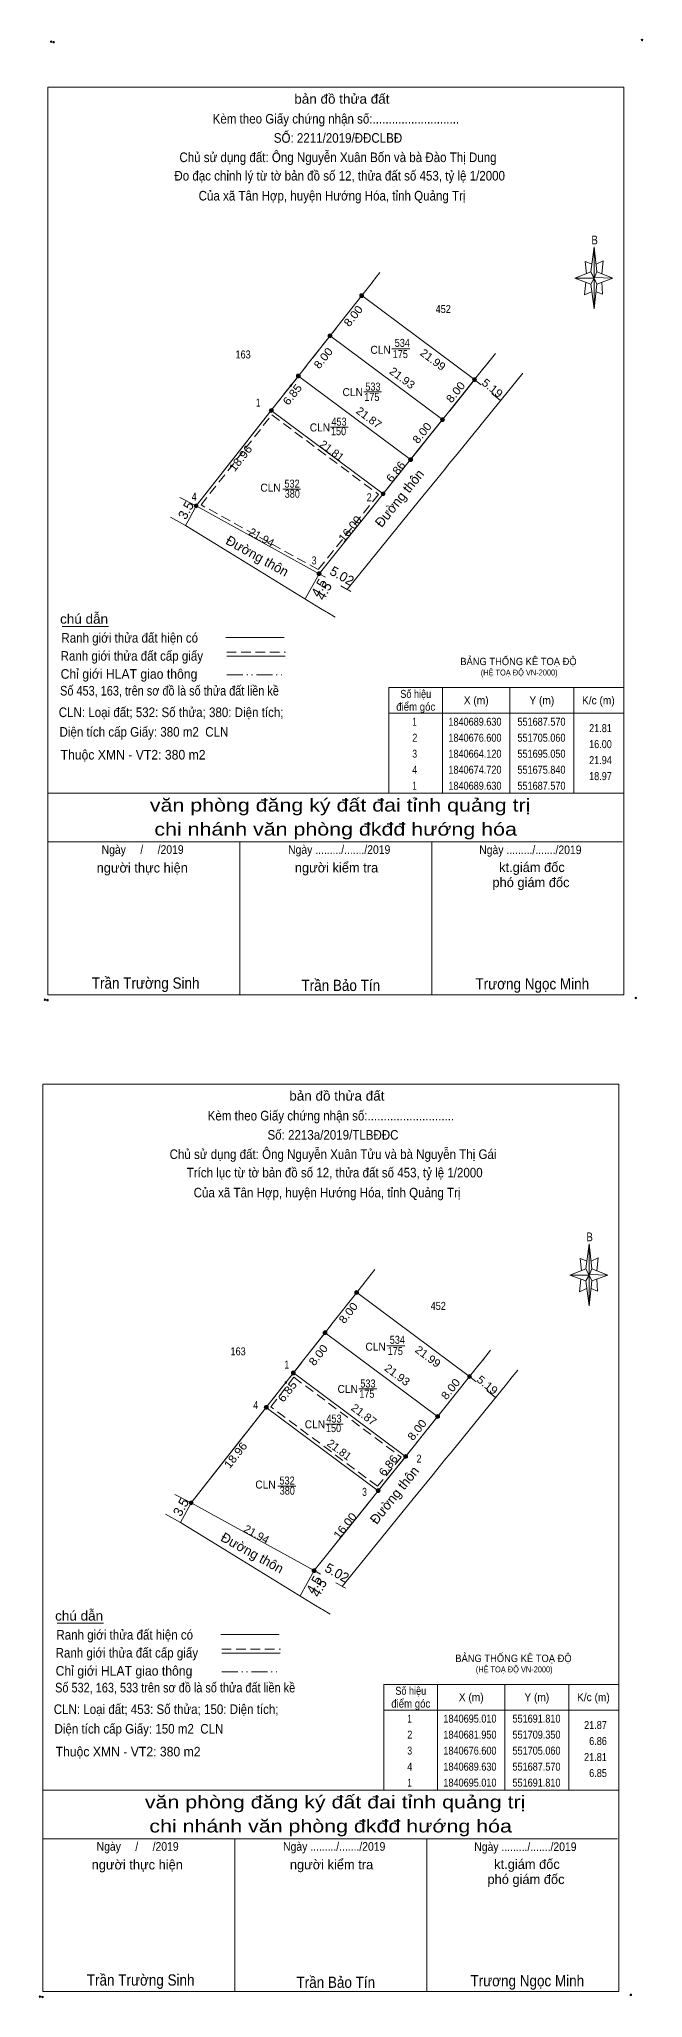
# Model space of a CAD drawing. Header units: metres. Extents: x 551540 to 551982, y 1840033 to 1840773.
# Drawn here: x 551539.8 to 551634.2, y 1840033.1 to 1840339.1 of the extents above; entities that cross this region are included whole.
import ezdxf
from ezdxf.enums import TextEntityAlignment as Align

# ---------------------------------------------------------------- set-up
doc = ezdxf.new("R2010")
doc.units = ezdxf.units.M
doc.header["$LTSCALE"] = 0.5
doc.header["$PDMODE"] = 32
doc.header["$PDSIZE"] = 0.25
doc.linetypes.add('DASH_DOUBLE_DOT', pattern=[9.2, 5, -1.2, 0.3, -1.2, 0.3, -1.2])
doc.linetypes.add('MEDIUM_DASHED', pattern=[4.5, 3, -1.5])
for name, color, linetype, lineweight in [('1', 7, 'Continuous', 13), ('10', 7, 'Continuous', 13), ('17', 7, 'Continuous', 13), ('23', 7, 'Continuous', 13), ('5', 7, 'Continuous', 13), ('6', 7, 'Continuous', 13), ('63', 7, 'Continuous', 13)]:
    doc.layers.add(name, color=color, linetype=linetype, lineweight=lineweight)

msp = doc.modelspace()

# ---------------------------------------------------------------- hatches: boundary and pattern name
at = {"layer": '1'}
for points in [[(551590.54, 1840299.04, 1), (551589.94, 1840299.04, 1)], [(551585.59, 1840292.76, 1), (551584.99, 1840292.76, 1)], [(551580.64, 1840286.48, 1), (551580.04, 1840286.48, 1)], [(551608.18, 1840285.91, 1), (551607.58, 1840285.91, 1)], [(551576.4, 1840281.1, 1), (551575.8, 1840281.1, 1)], [(551603.18, 1840279.66, 1), (551602.58, 1840279.66, 1)], [(551598.18, 1840273.42, 1), (551597.58, 1840273.42, 1)], [(551593.89, 1840268.07, 1), (551593.29, 1840268.07, 1)], [(551564.67, 1840266.19, 1), (551564.07, 1840266.19, 1)], [(551583.88, 1840255.59, 1), (551583.28, 1840255.59, 1)], [(551589.76, 1840143.29, 1), (551589.16, 1840143.29, 1)], [(551584.81, 1840137.01, 1), (551584.21, 1840137.01, 1)], [(551579.86, 1840130.73, 1), (551579.26, 1840130.73, 1)], [(551607.4, 1840130.16, 1), (551606.8, 1840130.16, 1)], [(551575.62, 1840125.35, 1), (551575.02, 1840125.35, 1)], [(551602.4, 1840123.91, 1), (551601.8, 1840123.91, 1)], [(551597.4, 1840117.67, 1), (551596.8, 1840117.67, 1)], [(551593.11, 1840112.32, 1), (551592.51, 1840112.32, 1)], [(551563.89, 1840110.44, 1), (551563.29, 1840110.44, 1)], [(551583.1, 1840099.84, 1), (551582.5, 1840099.84, 1)]]:
    msp.add_hatch(color=256, dxfattribs=at).paths.add_polyline_path(points)

# ---------------------------------------------------------------- linework, layer by layer
for p, q in [((551608.9, 1840285.09), (551607.89, 1840285.9)), ((551611.94, 1840282.65), (551610.58, 1840283.74)), ((551608.12, 1840129.34), (551607.11, 1840130.15)), ((551611.16, 1840126.9), (551609.8, 1840127.99))]:
    msp.add_line(p, q, dxfattribs=at)
for points in [[(551586.37, 1840294.13), (551590.24, 1840299.04), (551607.88, 1840285.91), (551603.61, 1840280.57)], [(551581.79, 1840288.32), (551585.29, 1840292.76), (551602.88, 1840279.66), (551599.04, 1840274.87)], [(551603.61, 1840280.57), (551602.88, 1840279.66), (551585.29, 1840292.76), (551586.37, 1840294.13)], [(551576.98, 1840282.22), (551580.34, 1840286.48), (551597.88, 1840273.42), (551596.07, 1840271.16)], [(551599.04, 1840274.87), (551597.88, 1840273.42), (551580.34, 1840286.48), (551581.79, 1840288.32)], [(551596.07, 1840271.16), (551593.59, 1840268.07), (551576.1, 1840281.1), (551576.98, 1840282.22)], [(551585.59, 1840138.38), (551589.46, 1840143.29), (551607.1, 1840130.16), (551602.83, 1840124.82)], [(551581.01, 1840132.57), (551584.51, 1840137.01), (551602.1, 1840123.91), (551598.26, 1840119.12)], [(551602.83, 1840124.82), (551602.1, 1840123.91), (551584.51, 1840137.01), (551585.59, 1840138.38)], [(551576.2, 1840126.47), (551579.56, 1840130.73), (551597.1, 1840117.67), (551595.29, 1840115.41)], [(551598.26, 1840119.12), (551597.1, 1840117.67), (551579.56, 1840130.73), (551581.01, 1840132.57)], [(551595.29, 1840115.41), (551592.81, 1840112.32), (551575.32, 1840125.35), (551576.2, 1840126.47)]]:
    msp.add_lwpolyline(points, dxfattribs=at)
for points in [[(551576.1, 1840281.1), (551593.59, 1840268.07), (551583.58, 1840255.59), (551564.37, 1840266.19)], [(551575.32, 1840125.35), (551592.81, 1840112.32), (551582.8, 1840099.84), (551563.59, 1840110.44)]]:
    msp.add_lwpolyline(points, close=True, dxfattribs=at)
at = {"layer": '1', "linetype": 'MEDIUM_DASHED'}
for points in [[(551576.19, 1840280.41), (551592.88, 1840267.98), (551583.45, 1840256.23), (551565.13, 1840266.34)], [(551579.65, 1840130.04), (551596.39, 1840117.58), (551592.72, 1840113.01), (551576.03, 1840125.44)]]:
    msp.add_lwpolyline(points, close=True, dxfattribs=at)
at = {"layer": '1'}
for centre in [(551590.24, 1840299.04), (551585.29, 1840292.76), (551580.34, 1840286.48), (551607.88, 1840285.91), (551576.1, 1840281.1), (551602.88, 1840279.66), (551597.88, 1840273.42), (551593.59, 1840268.07), (551564.37, 1840266.19), (551583.58, 1840255.59), (551589.46, 1840143.29), (551584.51, 1840137.01), (551579.56, 1840130.73), (551607.1, 1840130.16), (551575.32, 1840125.35), (551602.1, 1840123.91), (551597.1, 1840117.67), (551592.81, 1840112.32), (551563.59, 1840110.44), (551582.8, 1840099.84)]:
    msp.add_circle(centre, 0.3, dxfattribs=at)
at = {"layer": '10'}
for p, q in [((551593.08, 1840302.65), (551591.93, 1840301.19)), ((551591.91, 1840301.16), (551590.24, 1840299.04)), ((551591.91, 1840301.16), (551590.24, 1840299.04)), ((551607.88, 1840285.91), (551590.24, 1840299.04)), ((551591.93, 1840301.19), (551591.91, 1840301.16)), ((551591.93, 1840301.19), (551591.91, 1840301.16)), ((551602.88, 1840279.66), (551585.29, 1840292.76)), ((551584.37, 1840291.6), (551582.8, 1840289.6)), ((551581.44, 1840287.87), (551579.16, 1840284.98)), ((551597.88, 1840273.42), (551580.34, 1840286.48)), ((551578.5, 1840284.14), (551577.29, 1840282.6)), ((551579.16, 1840284.98), (551578.5, 1840284.14)), ((551593.59, 1840268.07), (551576.1, 1840281.1)), ((551572.97, 1840277.12), (551572.49, 1840276.52)), ((551572.49, 1840276.52), (551564.37, 1840266.19)), ((551561.81, 1840267.5), (551564.37, 1840266.19)), ((551564.37, 1840266.19), (551583.58, 1840255.59)), ((551591.13, 1840145.41), (551589.46, 1840143.29)), ((551591.13, 1840145.41), (551589.46, 1840143.29)), ((551591.15, 1840145.44), (551591.13, 1840145.41)), ((551591.15, 1840145.44), (551591.13, 1840145.41)), ((551592.3, 1840146.9), (551591.15, 1840145.44)), ((551607.1, 1840130.16), (551589.46, 1840143.29)), ((551602.1, 1840123.91), (551584.51, 1840137.01)), ((551583.59, 1840135.85), (551582.02, 1840133.85)), ((551580.66, 1840132.12), (551578.38, 1840129.23)), ((551597.1, 1840117.67), (551579.56, 1840130.73)), ((551577.72, 1840128.39), (551576.51, 1840126.85)), ((551578.38, 1840129.23), (551577.72, 1840128.39)), ((551592.81, 1840112.32), (551575.32, 1840125.35)), ((551571.71, 1840120.77), (551563.59, 1840110.44)), ((551572.19, 1840121.37), (551571.71, 1840120.77)), ((551561.03, 1840111.75), (551563.59, 1840110.44)), ((551563.59, 1840110.44), (551582.8, 1840099.84))]:
    msp.add_line(p, q, dxfattribs=at)
for points in [[(551590.24, 1840299.04), (551586.37, 1840294.13), (551586.24, 1840293.96)], [(551586.24, 1840293.96), (551586.13, 1840293.82), (551584.37, 1840291.6)], [(551582.8, 1840289.6), (551581.79, 1840288.32), (551581.44, 1840287.87)], [(551577.29, 1840282.6), (551576.99, 1840282.22), (551572.97, 1840277.12)], [(551589.46, 1840143.29), (551585.59, 1840138.38), (551585.46, 1840138.21)], [(551585.46, 1840138.21), (551585.35, 1840138.07), (551583.59, 1840135.85)], [(551582.02, 1840133.85), (551581.01, 1840132.57), (551580.66, 1840132.12)], [(551576.51, 1840126.85), (551576.21, 1840126.47), (551572.19, 1840121.37)]]:
    msp.add_lwpolyline(points, dxfattribs=at)
for p in [(551579.16, 1840284.98), (551578.38, 1840129.23)]:
    msp.add_point(p, dxfattribs=at)
at = {"layer": '17'}
for p, q in [((551543.4, 1840247.37), (551550.64, 1840247.37)), ((551542.62, 1840091.62), (551549.86, 1840091.62))]:
    msp.add_line(p, q, dxfattribs=at)
at = {"layer": '23'}
for p, q in [((551609.69, 1840288.16), (551611.16, 1840290.01)), ((551607.88, 1840285.91), (551608.93, 1840287.22)), ((551607.88, 1840285.91), (551608.93, 1840287.22)), ((551608.93, 1840287.22), (551609.69, 1840288.16)), ((551608.93, 1840287.22), (551609.3, 1840287.68)), ((551609.3, 1840287.68), (551609.69, 1840288.16)), ((551609.69, 1840288.16), (551610.19, 1840288.79)), ((551615.41, 1840286.93), (551614.54, 1840285.85)), ((551604.01, 1840281.06), (551607.89, 1840285.9)), ((551601.95, 1840278.49), (551603.62, 1840280.57)), ((551603.62, 1840280.57), (551603.83, 1840280.83)), ((551603.83, 1840280.83), (551604.01, 1840281.06)), ((551608.69, 1840278.64), (551605.14, 1840274.27)), ((551596.8, 1840272.07), (551599.05, 1840274.87)), ((551599.05, 1840274.87), (551599.28, 1840275.16)), ((551599.3, 1840275.18), (551599.71, 1840275.69)), ((551605.14, 1840274.27), (551603.93, 1840272.79)), ((551595.27, 1840270.17), (551596.07, 1840271.16)), ((551596.07, 1840271.16), (551596.45, 1840271.64)), ((551596.45, 1840271.64), (551596.8, 1840272.07)), ((551603.33, 1840272.05), (551601.96, 1840270.37)), ((551594.75, 1840269.51), (551595.27, 1840270.17)), ((551564.37, 1840266.19), (551583.58, 1840255.59)), ((551599.07, 1840266.81), (551588.37, 1840253.64)), ((551562.68, 1840263.13), (551560.35, 1840264.4)), ((551583.58, 1840255.59), (551589.63, 1840263.13)), ((551581.4, 1840251.65), (551583.58, 1840255.59)), ((551581.4, 1840251.65), (551583.58, 1840255.59)), ((551583.58, 1840255.59), (551584.59, 1840255.03)), ((551586.98, 1840253.68), (551587.95, 1840253.14)), ((551586.98, 1840253.68), (551587.95, 1840253.14)), ((551587.95, 1840253.14), (551587.96, 1840253.13)), ((551587.95, 1840253.14), (551587.96, 1840253.13)), ((551588.37, 1840253.64), (551587.96, 1840253.13)), ((551587.96, 1840253.13), (551588.29, 1840252.95)), ((551588.29, 1840252.95), (551588.52, 1840252.83)), ((551583.81, 1840250.16), (551584.71, 1840249.61)), ((551584.71, 1840249.61), (551584.87, 1840249.51)), ((551584.87, 1840249.51), (551586.07, 1840248.78)), ((551584.87, 1840249.51), (551586.07, 1840248.78)), ((551608.91, 1840132.41), (551610.38, 1840134.26)), ((551608.91, 1840132.41), (551609.41, 1840133.04)), ((551603.23, 1840125.31), (551607.11, 1840130.15)), ((551607.1, 1840130.16), (551608.15, 1840131.47)), ((551607.1, 1840130.16), (551608.15, 1840131.47)), ((551608.15, 1840131.47), (551608.91, 1840132.41)), ((551608.15, 1840131.47), (551608.52, 1840131.93)), ((551608.52, 1840131.93), (551608.91, 1840132.41)), ((551614.63, 1840131.18), (551613.76, 1840130.1)), ((551601.17, 1840122.74), (551602.84, 1840124.82)), ((551602.84, 1840124.82), (551603.05, 1840125.08)), ((551603.05, 1840125.08), (551603.23, 1840125.31)), ((551607.91, 1840122.89), (551604.36, 1840118.52)), ((551596.02, 1840116.32), (551598.27, 1840119.12)), ((551598.27, 1840119.12), (551598.5, 1840119.41)), ((551598.52, 1840119.43), (551598.93, 1840119.94)), ((551604.36, 1840118.52), (551603.15, 1840117.04)), ((551594.49, 1840114.42), (551595.29, 1840115.41)), ((551595.29, 1840115.41), (551595.67, 1840115.89)), ((551595.67, 1840115.89), (551596.02, 1840116.32)), ((551602.55, 1840116.3), (551601.18, 1840114.62)), ((551593.97, 1840113.76), (551594.49, 1840114.42)), ((551561.9, 1840107.38), (551559.57, 1840108.65)), ((551563.59, 1840110.44), (551582.8, 1840099.84)), ((551598.29, 1840111.06), (551587.59, 1840097.89)), ((551582.8, 1840099.84), (551588.85, 1840107.38)), ((551580.62, 1840095.9), (551582.8, 1840099.84)), ((551580.62, 1840095.9), (551582.8, 1840099.84)), ((551582.8, 1840099.84), (551583.81, 1840099.28)), ((551586.2, 1840097.93), (551587.17, 1840097.39)), ((551586.2, 1840097.93), (551587.17, 1840097.39)), ((551587.17, 1840097.39), (551587.18, 1840097.38)), ((551587.17, 1840097.39), (551587.18, 1840097.38)), ((551587.59, 1840097.89), (551587.18, 1840097.38)), ((551587.18, 1840097.38), (551587.51, 1840097.2)), ((551587.51, 1840097.2), (551587.74, 1840097.08)), ((551583.03, 1840094.41), (551583.93, 1840093.86)), ((551583.93, 1840093.86), (551584.09, 1840093.76)), ((551584.09, 1840093.76), (551585.29, 1840093.03)), ((551584.09, 1840093.76), (551585.29, 1840093.03))]:
    msp.add_line(p, q, dxfattribs=at)
for points in [[(551614.54, 1840285.85), (551613.63, 1840284.73), (551608.69, 1840278.64)], [(551599.28, 1840275.16), (551600.44, 1840276.61), (551601.95, 1840278.49)], [(551603.93, 1840272.79), (551603.76, 1840272.59), (551603.33, 1840272.05)], [(551589.63, 1840263.13), (551591.6, 1840265.58), (551594.75, 1840269.51)], [(551601.96, 1840270.37), (551600.51, 1840268.58), (551599.07, 1840266.81)], [(551562.68, 1840263.13), (551563.3, 1840264.24), (551564.37, 1840266.19)], [(551562.68, 1840263.13), (551563.3, 1840264.24), (551564.37, 1840266.19)], [(551562.68, 1840263.13), (551569.59, 1840258.89), (551583.81, 1840250.16)], [(551562.68, 1840263.13), (551569.59, 1840258.89), (551583.81, 1840250.16)], [(551587.96, 1840253.13), (551588.29, 1840252.95), (551588.52, 1840252.83)], [(551583.81, 1840250.16), (551584.71, 1840249.61), (551584.87, 1840249.51)], [(551613.76, 1840130.1), (551612.85, 1840128.98), (551607.91, 1840122.89)], [(551598.5, 1840119.41), (551599.66, 1840120.86), (551601.17, 1840122.74)], [(551603.15, 1840117.04), (551602.98, 1840116.84), (551602.55, 1840116.3)], [(551588.85, 1840107.38), (551590.82, 1840109.83), (551593.97, 1840113.76)], [(551601.18, 1840114.62), (551599.73, 1840112.83), (551598.29, 1840111.06)], [(551561.9, 1840107.38), (551562.52, 1840108.49), (551563.59, 1840110.44)], [(551561.9, 1840107.38), (551562.52, 1840108.49), (551563.59, 1840110.44)], [(551561.9, 1840107.38), (551568.81, 1840103.14), (551583.03, 1840094.41)], [(551561.9, 1840107.38), (551568.81, 1840103.14), (551583.03, 1840094.41)], [(551587.18, 1840097.38), (551587.51, 1840097.2), (551587.74, 1840097.08)], [(551583.03, 1840094.41), (551583.93, 1840093.86), (551584.09, 1840093.76)]]:
    msp.add_lwpolyline(points, dxfattribs=at)
for p in [(551564.37, 1840266.19), (551563.59, 1840110.44)]:
    msp.add_point(p, dxfattribs=at)
at = {"layer": '5'}
for p, q in [((551626.07, 1840302.75), (551626.57, 1840306.65)), ((551626.07, 1840300.85), (551623.57, 1840301.75)), ((551626.97, 1840302.75), (551629.47, 1840301.75)), ((551626.97, 1840300.85), (551626.57, 1840296.95)), ((551627.87, 1840299.25), (551626.87, 1840299.65)), ((551627.77, 1840301.15), (551627.87, 1840299.25)), ((551541.19, 1840221.31), (551631.19, 1840221.31)), ((551541.19, 1840213.71), (551630.99, 1840213.71)), ((551541.19, 1840213.71), (551630.99, 1840213.71)), ((551541.19, 1840213.71), (551630.99, 1840213.71)), ((551571.19, 1840189.81), (551571.19, 1840213.71)), ((551601.19, 1840189.81), (551601.19, 1840213.71)), ((551625.29, 1840147), (551625.79, 1840150.9)), ((551625.29, 1840145.1), (551622.79, 1840146)), ((551626.19, 1840147), (551628.69, 1840146)), ((551626.99, 1840145.4), (551627.09, 1840143.5)), ((551626.19, 1840145.1), (551625.79, 1840141.2)), ((551627.09, 1840143.5), (551626.09, 1840143.9)), ((551540.41, 1840065.56), (551630.41, 1840065.56)), ((551540.41, 1840057.96), (551630.21, 1840057.96)), ((551540.41, 1840057.96), (551630.21, 1840057.96)), ((551540.41, 1840057.96), (551630.21, 1840057.96)), ((551570.41, 1840034.06), (551570.41, 1840057.96)), ((551600.41, 1840034.06), (551600.41, 1840057.96))]:
    msp.add_line(p, q, dxfattribs=at)
for points in [[(551541.19, 1840331.61), (551631.19, 1840331.61), (551631.19, 1840189.81), (551541.19, 1840189.81)], [(551626.57, 1840306.65), (551626.97, 1840302.75), (551626.57, 1840301.75)], [(551626.57, 1840301.75), (551623.57, 1840301.75), (551626.07, 1840302.75), (551626.97, 1840300.85), (551629.47, 1840301.75), (551626.57, 1840301.85)], [(551626.57, 1840301.75), (551626.57, 1840296.95), (551626.07, 1840300.85)], [(551540.41, 1840175.86), (551630.41, 1840175.86), (551630.41, 1840034.06), (551540.41, 1840034.06)], [(551625.79, 1840150.9), (551626.19, 1840147), (551625.79, 1840146)], [(551625.79, 1840146), (551622.79, 1840146), (551625.29, 1840147), (551626.19, 1840145.1), (551628.69, 1840146), (551625.79, 1840146.1)], [(551625.79, 1840146), (551625.79, 1840141.2), (551625.29, 1840145.1)]]:
    msp.add_lwpolyline(points, close=True, dxfattribs=at)
for points in [[(551626.87, 1840303.95), (551627.97, 1840304.45), (551627.77, 1840302.45)], [(551626.57, 1840301.75), (551626.07, 1840302.75), (551623.57, 1840301.75)], [(551626.27, 1840303.95), (551625.17, 1840304.35), (551625.37, 1840302.45)], [(551626.57, 1840301.75), (551626.97, 1840300.85), (551629.47, 1840301.75)], [(551625.27, 1840301.15), (551625.07, 1840299.15), (551626.17, 1840299.65)], [(551631.19, 1840189.81), (551541.19, 1840189.81), (551541.19, 1840213.71)], [(551625.49, 1840148.2), (551624.39, 1840148.6), (551624.59, 1840146.7)], [(551626.09, 1840148.2), (551627.19, 1840148.7), (551626.99, 1840146.7)], [(551625.79, 1840146), (551625.29, 1840147), (551622.79, 1840146)], [(551624.49, 1840145.4), (551624.29, 1840143.4), (551625.39, 1840143.9)], [(551625.79, 1840146), (551626.19, 1840145.1), (551628.69, 1840146)], [(551630.41, 1840034.06), (551540.41, 1840034.06), (551540.41, 1840057.96)]]:
    msp.add_lwpolyline(points, dxfattribs=at)
for p in [(551541.7, 1840338.71), (551542.1, 1840338.64), (551540.73, 1840189.04), (551541.13, 1840188.97), (551539.95, 1840033.29), (551540.35, 1840033.22)]:
    msp.add_point(p, dxfattribs=at)
at = {"layer": '6'}
for p, q in [((551569, 1840245.63), (551578.14, 1840245.63)), ((551569.14, 1840242.7), (551578.28, 1840242.7)), ((551568.22, 1840089.88), (551577.36, 1840089.88)), ((551568.36, 1840086.95), (551577.5, 1840086.95))]:
    msp.add_line(p, q, dxfattribs=at)
at = {"layer": '6', "linetype": 'MEDIUM_DASHED'}
for p, q in [((551569.14, 1840243.32), (551578.34, 1840243.32)), ((551568.36, 1840087.57), (551577.56, 1840087.57))]:
    msp.add_line(p, q, dxfattribs=at)
at = {"layer": '6'}
for p in [(551634.06, 1840338.98), (551633.09, 1840189.31), (551632.31, 1840033.56)]:
    msp.add_point(p, dxfattribs=at)
at = {"layer": '63'}
for p, q in [((551594.97, 1840290.73), (551597.75, 1840290.73)), ((551590.58, 1840284.01), (551593.36, 1840284.01)), ((551585.34, 1840278.49), (551588.12, 1840278.49)), ((551577.92, 1840268.8), (551580.7, 1840268.8)), ((551602.89, 1840237.81), (551602.89, 1840221.31)), ((551613.39, 1840237.81), (551613.39, 1840221.31)), ((551623.39, 1840237.81), (551623.39, 1840221.31)), ((551594.49, 1840233.81), (551631.19, 1840233.81)), ((551594.19, 1840134.98), (551596.97, 1840134.98)), ((551589.8, 1840128.26), (551592.58, 1840128.26)), ((551584.56, 1840122.74), (551587.34, 1840122.74)), ((551577.14, 1840113.05), (551579.92, 1840113.05)), ((551602.11, 1840082.06), (551602.11, 1840065.56)), ((551612.61, 1840082.06), (551612.61, 1840065.56)), ((551622.61, 1840082.06), (551622.61, 1840065.56)), ((551593.71, 1840078.06), (551630.41, 1840078.06))]:
    msp.add_line(p, q, dxfattribs=at)
at = {"layer": '63', "linetype": 'DASH_DOUBLE_DOT'}
for p, q in [((551569.18, 1840239.78), (551578.38, 1840239.78)), ((551568.4, 1840084.03), (551577.6, 1840084.03))]:
    msp.add_line(p, q, dxfattribs=at)
at = {"layer": '63'}
for points in [[(551594.49, 1840237.81), (551631.19, 1840237.81), (551631.19, 1840221.31), (551594.49, 1840221.31)], [(551593.71, 1840082.06), (551630.41, 1840082.06), (551630.41, 1840065.56), (551593.71, 1840065.56)]]:
    msp.add_lwpolyline(points, close=True, dxfattribs=at)

# ---------------------------------------------------------------- texts
at = {"layer": '1'}
for s, width, p in [('452', 0.85, (551602.985, 1840296.32)), ('534', 0.85, (551596.59, 1840291.03)), ('163', 0.85, (551571.705, 1840289.22)), ('CLN', 0.95, (551593.195, 1840289.95)), ('175', 0.85, (551596.275, 1840289.28)), ('CLN', 0.95, (551588.835, 1840283.34)), ('175', 0.85, (551591.825, 1840282.59)), ('533', 0.85, (551591.995, 1840284.2)), ('453', 0.85, (551586.695, 1840278.72)), ('CLN', 0.95, (551583.715, 1840277.82)), ('150', 0.85, (551586.62, 1840277.23)), ('CLN', 0.95, (551575.985, 1840268.41)), ('532', 0.85, (551579.355, 1840269.04)), ('380', 0.85, (551579.39, 1840267.46)), ('452', 0.85, (551602.205, 1840140.57)), ('534', 0.85, (551595.81, 1840135.28)), ('163', 0.85, (551570.925, 1840133.47)), ('CLN', 0.95, (551592.415, 1840134.2)), ('175', 0.85, (551595.495, 1840133.53)), ('CLN', 0.95, (551588.055, 1840127.59)), ('175', 0.85, (551591.045, 1840126.84)), ('533', 0.85, (551591.215, 1840128.45)), ('453', 0.85, (551585.915, 1840122.97)), ('CLN', 0.95, (551582.935, 1840122.07)), ('150', 0.85, (551585.84, 1840121.48)), ('CLN', 0.95, (551575.205, 1840112.66)), ('532', 0.85, (551578.575, 1840113.29)), ('380', 0.85, (551578.61, 1840111.71))]:
    msp.add_text(s, height=1.25, dxfattribs=dict(at, width=width)).set_placement(p, align=Align.CENTER)
at = {"layer": '1', "width": 1.1}
for p in [(551610.2688, 1840284.1033), (551609.4888, 1840128.3533)]:
    msp.add_text('5.19', height=1.25, rotation=321.254, dxfattribs=at).set_placement(p, align=Align.CENTER)
at = {"layer": '1'}
for s, height, width, p in [('BẢNG THỐNG KÊ TOẠ ĐỘ ', 1.15, 0.95, (551605.65, 1840241.31)), ('(HỆ TOẠ ĐỘ VN-2000)', 0.93, 0.9, (551608.85, 1840239.69)), ('BẢNG THỐNG KÊ TOẠ ĐỘ ', 1.15, 0.95, (551604.87, 1840085.56)), ('(HỆ TOẠ ĐỘ VN-2000)', 0.93, 0.9, (551608.07, 1840083.94))]:
    msp.add_text(s, height=height, dxfattribs=dict(at, width=width)).set_placement(p)
at = {"layer": '23'}
for s, rotation, p in [('Đường thôn', 51.269, (551596.729, 1840266.9107)), ('3.5', 61.089, (551563.4235, 1840265.1424)), ('Đường thôn', 330.885, (551573.5601, 1840257.7028)), ('Đường thôn', 330.885, (551573.5601, 1840257.7028)), ('5.02', 330.68, (551586.7978, 1840254.5978)), ('4.5', 61.044, (551584.2346, 1840253.0219)), ('4.5', 61.044, (551584.9946, 1840252.5319)), ('Đường thôn', 51.269, (551595.949, 1840111.1607)), ('3.5', 61.089, (551562.6435, 1840109.3924)), ('Đường thôn', 330.885, (551572.7801, 1840101.9528)), ('Đường thôn', 330.885, (551572.7801, 1840101.9528)), ('5.02', 330.68, (551586.0178, 1840098.8478)), ('4.5', 61.044, (551583.4546, 1840097.2719)), ('4.5', 61.044, (551584.2146, 1840096.7819))]:
    msp.add_text(s, height=1.5, rotation=rotation, dxfattribs=at).set_placement(p, align=Align.CENTER)
at = {"layer": '5'}
for s, height, width, p in [('bản đồ thửa đất', 1.5, 1.05, (551587.14, 1840329.02)), ('Kèm theo Giấy chứng nhận số:...........................', 1.5, 0.9, (551586.21, 1840325.92)), ('SỐ: 2211/2019/ĐĐCLBĐ', 1.5, 0.9, (551586.535, 1840322.92)), ('Chủ sử dụng đất: Ông Nguyễn Xuân Bốn và bà Đào Thị Dung', 1.5, 0.9, (551586.535, 1840319.9)), ('Đo đạc chỉnh lý từ tờ bản đồ số 12, thửa đất số 453, tỷ lệ 1/2000 ', 1.5, 0.9, (551587.05, 1840317.02)), ('Của xã Tân Hợp, huyện Hướng Hóa, tỉnh Quảng Trị', 1.5, 0.9, (551585.61, 1840313.9)), ('B', 1.378, 0.8, (551626.65, 1840307.04)), ('văn phòng đăng ký đất đai tỉnh quảng trị', 2, 1.25, (551586.865, 1840218.44)), ('chi nhánh văn phòng đkđđ hướng hóa', 2, 1.25, (551586.165, 1840214.68)), ('Ngày     /     /2019', 1.35, 0.9, (551556, 1840211.82)), ('Ngày ........./......./2019', 1.35, 0.9, (551586.725, 1840211.82)), ('Ngày ........./......./2019', 1.35, 0.9, (551616.605, 1840211.78)), ('Trần Trường Sinh', 1.75, 0.9, (551556.47, 1840190.76)), ('Trần Bảo Tín', 1.75, 0.9, (551586.97, 1840190.4)), ('Trương Ngọc Minh', 1.75, 0.9, (551616.905, 1840190.64)), ('bản đồ thửa đất', 1.5, 1.05, (551586.36, 1840173.27)), ('Kèm theo Giấy chứng nhận số:...........................', 1.5, 0.9, (551585.43, 1840170.17)), ('Số: 2213a/2019/TLBĐĐC', 1.5, 0.9, (551585.755, 1840167.17)), ('Chủ sử dụng đất: Ông Nguyễn Xuân Tửu và bà Nguyễn Thị Gái', 1.5, 0.9, (551585.76, 1840164.15)), ('Trích lục từ tờ bản đồ số 12, thửa đất số 453, tỷ lệ 1/2000 ', 1.5, 0.9, (551586.27, 1840161.27)), ('Của xã Tân Hợp, huyện Hướng Hóa, tỉnh Quảng Trị', 1.5, 0.9, (551584.83, 1840158.15)), ('B', 1.378, 0.8, (551625.87, 1840151.29)), ('văn phòng đăng ký đất đai tỉnh quảng trị', 2, 1.25, (551586.085, 1840062.69)), ('chi nhánh văn phòng đkđđ hướng hóa', 2, 1.25, (551585.385, 1840058.93)), ('Ngày     /     /2019', 1.35, 0.9, (551555.22, 1840056.07)), ('Ngày ........./......./2019', 1.35, 0.9, (551585.945, 1840056.07)), ('Ngày ........./......./2019', 1.35, 0.9, (551615.825, 1840056.03)), ('Trần Trường Sinh', 1.75, 0.9, (551555.69, 1840035.01)), ('Trần Bảo Tín', 1.75, 0.9, (551586.19, 1840034.65)), ('Trương Ngọc Minh', 1.75, 0.9, (551616.125, 1840034.89))]:
    msp.add_text(s, height=height, dxfattribs=dict(at, width=width)).set_placement(p, align=Align.CENTER)
for s, p in [('người thực hiện', (551555.94, 1840208.9)), ('người kiểm tra', (551586.305, 1840208.92)), ('kt.giám đốc', (551616.855, 1840208.98)), ('phó giám đốc', (551616.7, 1840206.62)), ('người thực hiện', (551555.16, 1840053.15)), ('người kiểm tra', (551585.525, 1840053.17)), ('kt.giám đốc', (551616.075, 1840053.23)), ('phó giám đốc', (551615.92, 1840050.87))]:
    msp.add_text(s, height=1.5, dxfattribs=at).set_placement(p, align=Align.CENTER)
at = {"layer": '6'}
for s, width, p in [('chú dẫn', 1.05, (551543.1, 1840247.78)), ('Ranh giới thửa đất hiện có ', 0.9, (551543.3, 1840244.82)), ('Ranh giới thửa đất cấp giấy', 0.9, (551543.18, 1840242)), ('Chỉ giới HLAT giao thông', 0.95, (551543.18, 1840239.18)), ('Số 453, 163, trên sơ đồ là số thửa đất liền kề', 0.85, (551543.1, 1840236.56)), ('CLN: Loại đất; 532: Số thửa; 380: Diện tích;', 0.9, (551542.89, 1840233.19)), ('Diện tích cấp Giấy: 380 m2  CLN', 0.9, (551543.01, 1840230.13)), ('Thuộc XMN - VT2: 380 m2', 0.95, (551543.17, 1840226.56)), ('chú dẫn', 1.05, (551542.32, 1840092.03)), ('Ranh giới thửa đất hiện có ', 0.9, (551542.52, 1840089.07)), ('Ranh giới thửa đất cấp giấy', 0.9, (551542.4, 1840086.25)), ('Chỉ giới HLAT giao thông', 0.95, (551542.4, 1840083.43)), ('Số 532, 163, 533 trên sơ đồ là số thửa đất liền kề', 0.85, (551542.32, 1840080.81)), ('CLN: Loại đất; 453: Số thửa; 150: Diện tích;', 0.9, (551542.11, 1840077.44)), ('Diện tích cấp Giấy: 150 m2  CLN', 0.9, (551542.23, 1840074.38)), ('Thuộc XMN - VT2: 380 m2', 0.95, (551542.39, 1840070.81))]:
    msp.add_text(s, height=1.5, dxfattribs=dict(at, width=width)).set_placement(p)
at = {"layer": '63'}
for s, rotation, width, p in [('8.00', 51.754, 1.1, (551589.413, 1840295.4681)), ('8.00', 51.754, 1.1, (551584.723, 1840288.8881)), ('21.99', 323.339, 1.05, (551601.0018, 1840288.534)), ('21.93', 323.323, 1.05, (551596.2017, 1840285.6682)), ('6.85', 51.758, 1.1, (551579.887, 1840283.1981)), ('8.00', 51.34, 1.1, (551605.4017, 1840283.5696)), ('21.87', 323.329, 1.05, (551590.9917, 1840279.471)), ('8.00', 51.295, 1.1, (551600.1533, 1840277.1892)), ('18.96', 51.807, 1.1, (551571.8028, 1840273.2386)), ('6.86', 51.275, 1.1, (551596.05, 1840271.144)), ('16.00', 51.267, 1.1, (551588.9009, 1840262.219)), ('8.00', 51.754, 1.1, (551588.633, 1840139.7181)), ('8.00', 51.754, 1.1, (551583.943, 1840133.1381)), ('21.99', 323.339, 1.05, (551600.2218, 1840132.784)), ('21.93', 323.323, 1.05, (551595.4217, 1840129.9182)), ('6.85', 51.758, 1.1, (551579.107, 1840127.4481)), ('8.00', 51.34, 1.1, (551604.6217, 1840127.8196)), ('21.87', 323.329, 1.05, (551590.2117, 1840123.721)), ('8.00', 51.295, 1.1, (551599.3733, 1840121.4392)), ('18.96', 51.807, 1.1, (551571.0228, 1840117.4886)), ('6.86', 51.275, 1.1, (551594.88, 1840115.884)), ('16.00', 51.267, 1.1, (551588.1209, 1840106.469))]:
    msp.add_text(s, height=1.25, rotation=rotation, dxfattribs=dict(at, width=width)).set_placement(p, align=Align.CENTER)
for s, width, p in [(' 1', 0.75, (551574.4, 1840281.69)), (' 4', 0.85, (551564.45, 1840267)), (' 2', 0.85, (551591.81, 1840266.91)), (' 3', 0.8, (551583.17, 1840257.05)), ('21.81', 0.85, (551629.34, 1840230.84)), ('16.00', 0.85, (551629.34, 1840228.34)), ('21.94', 0.85, (551629.34, 1840225.84)), ('18.97', 0.85, (551629.34, 1840223.34)), (' 1', 0.75, (551578.87, 1840131.39)), (' 4', 0.85, (551574.08, 1840125.08)), (' 2', 0.85, (551599.59, 1840116.71)), (' 3', 0.8, (551591.05, 1840111.52)), ('21.87', 0.85, (551628.56, 1840075.09)), ('6.86', 0.85, (551628.56, 1840072.59)), ('21.81', 0.85, (551628.56, 1840070.09)), ('6.85', 0.85, (551628.56, 1840067.59))]:
    msp.add_text(s, height=1.25, dxfattribs=dict(at, width=width)).set_placement(p, align=Align.RIGHT)
for s, rotation, p in [('21.81', 323.314, (551585.2116, 1840274.3102)), ('21.81', 323.314, (551585.2116, 1840274.3102)), ('21.94', 331.11, (551574.2831, 1840260.7254)), ('21.81', 323.314, (551586.3716, 1840118.2202)), ('21.94', 331.11, (551573.5031, 1840104.9754))]:
    msp.add_text(s, height=1.25, rotation=rotation, dxfattribs=at).set_placement(p, align=Align.CENTER)
for s, width, p in [('Số hiệu', 0.85, (551598.69, 1840236.19)), ('điểm góc', 0.9, (551598.69, 1840234.19)), ('X (m)', 0.95, (551608.14, 1840235.19)), ('Y (m)', 0.95, (551618.395, 1840235.19)), ('K/c (m)', 0.95, (551627.235, 1840235.19)), (' 1', 0.75, (551598.34, 1840231.84)), ('1840689.630', 0.85, (551607.94, 1840231.84)), ('551687.570', 0.85, (551618.34, 1840231.84)), (' 3', 0.8, (551598.335, 1840226.84)), (' 2', 0.85, (551598.345, 1840229.34)), ('1840676.600', 0.85, (551607.94, 1840229.34)), ('1840664.120', 0.85, (551607.94, 1840226.84)), ('551705.060', 0.85, (551618.34, 1840229.34)), ('551695.050', 0.85, (551618.34, 1840226.84)), (' 4', 0.85, (551598.34, 1840224.34)), ('1840674.720', 0.85, (551607.94, 1840224.34)), ('551675.840', 0.85, (551618.34, 1840224.34)), (' 1', 0.75, (551598.34, 1840221.84)), ('1840689.630', 0.85, (551607.94, 1840221.84)), ('551687.570', 0.85, (551618.34, 1840221.84)), ('Số hiệu', 0.85, (551597.91, 1840080.44)), ('điểm góc', 0.9, (551597.91, 1840078.44)), ('X (m)', 0.95, (551607.36, 1840079.44)), ('Y (m)', 0.95, (551617.615, 1840079.44)), ('K/c (m)', 0.95, (551626.455, 1840079.44)), (' 2', 0.85, (551597.565, 1840073.59)), (' 1', 0.75, (551597.56, 1840076.09)), ('1840695.010', 0.85, (551607.16, 1840076.09)), ('1840681.950', 0.85, (551607.16, 1840073.59)), ('551691.810', 0.85, (551617.56, 1840076.09)), ('551709.350', 0.85, (551617.56, 1840073.59)), (' 3', 0.8, (551597.555, 1840071.09)), ('1840676.600', 0.85, (551607.16, 1840071.09)), ('551705.060', 0.85, (551617.56, 1840071.09)), (' 4', 0.85, (551597.56, 1840068.59)), ('1840689.630', 0.85, (551607.16, 1840068.59)), ('551687.570', 0.85, (551617.56, 1840068.59)), (' 1', 0.75, (551597.56, 1840066.09)), ('1840695.010', 0.85, (551607.16, 1840066.09)), ('551691.810', 0.85, (551617.56, 1840066.09))]:
    msp.add_text(s, height=1.25, dxfattribs=dict(at, width=width)).set_placement(p, align=Align.CENTER)

doc.saveas('drawing.dxf')
